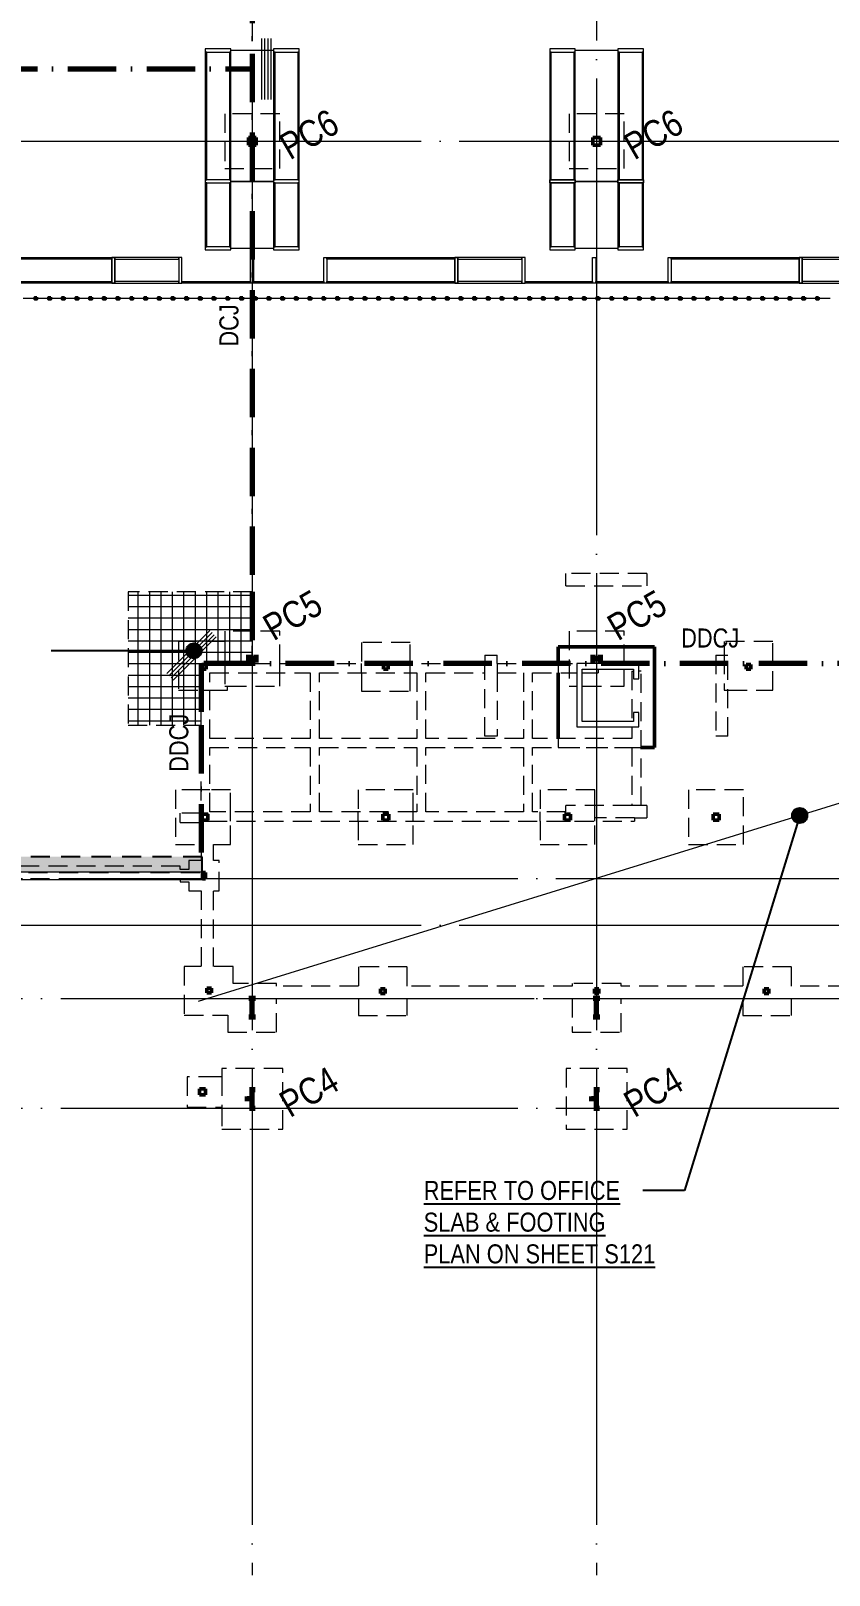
# Model space of a CAD drawing. Header units: millimetres. Extents: x 14684 to 281647, y -4596 to 240550.
# Drawn here: x 52631 to 78823, y 139401 to 190113 of the extents above; entities that cross this region are included whole.
import ezdxf

# ---------------------------------------------------------------- set-up
doc = ezdxf.new("R2010")
doc.units = ezdxf.units.MM
for name, pattern in [('_SGE_Grid Line', [16250, 15000, -625, 0, -625]), ('_SGE_Hidden', [925, 625, -300]), ('Dash Dot', [2587.5, 1587.5, -500, 0, -500]), ('Hidden', [1000, 625, -375]), ('SGE_Hidden', [925, 625, -300])]:
    doc.linetypes.add(name, pattern=pattern)
for name, color, linetype, lineweight in [('A-ANNO-NOTE', 131, 'Continuous', 18), ('A-DETL-2', 90, 'Hidden', 25), ('A-DETL-3', 90, 'Dash Dot', 70), ('A-DETL-4', 90, 'Continuous', 20), ('A-DETL-GENF', 92, 'Continuous', 18), ('A-DETL-GENF-1', 9, 'Continuous', 18), ('A-DETL-GENF-4', 92, 'SGE_Hidden', 18), ('A-FLOR', 192, 'Continuous', 50), ('A-WALL-1', 113, 'Continuous', 20), ('G-ANNO-TEXT-1', 10, 'Continuous', 25), ('G-ANNO-TEXT-2', 7, 'Continuous', 25), ('PR31272-001D-client cad _Racking__dwg-1', 133, 'Continuous', 13), ('RACK TYPE C-1', 253, 'Continuous', 18), ('RACK TYPE C-2', 53, 'Continuous', 35), ('S - ROWSPACER-1', 253, 'Continuous', 18), ('S-BEAM-1', 253, 'Continuous', 18), ('S-BEAM-2', 254, '_SGE_Hidden', 18), ('S-COLS', 52, 'Continuous', 18), ('S-COLS-1', 52, 'Continuous', 70), ('S-COLS-IDEN-1', 171, 'Continuous', 35), ('S-COLS-SYMB', 171, 'Continuous', 50), ('S-FNDN-1', 32, '_SGE_Hidden', 18), ('S-FRAME -100MM-1', 133, 'Continuous', 13), ('S-GRID-1', 1, '_SGE_Grid Line', 13)]:
    doc.layers.add(name, color=color, linetype=linetype, lineweight=lineweight)
doc.styles.add('Arial Narrow_1', font='ARIALN.TTF', dxfattribs={"height": 625})
doc.styles.add('Arial Narrow_2', font='ARIALN.TTF', dxfattribs={"height": 875})

# ---------------------------------------------------------------- blocks, each defined once
blk = doc.blocks.new('PR31272-001D-client cad _Racking__dwg-2745832-WAREHOUSE SLAB PLAN')
at = {"layer": 'RACK TYPE C-1', "flags": 128}
for points in [[(171980, 93043), (171792, 93043), (171605, 93043)], [(172430, 93043), (172242, 93043), (172055, 93043)], [(172880, 93043), (172692, 93043), (172505, 93043)], [(173330, 93043), (173142, 93043), (172955, 93043)], [(173780, 93043), (173592, 93043), (173405, 93043)], [(174230, 93043), (174042, 93043), (173855, 93043)], [(174680, 93043), (174492, 93043), (174305, 93043)], [(175130, 93043), (174942, 93043), (174755, 93043)], [(175580, 93043), (175392, 93043), (175205, 93043)], [(176030, 93043), (175842, 93043), (175655, 93043)], [(176480, 93043), (176292, 93043), (176105, 93043)], [(176930, 93043), (176742, 93043), (176555, 93043)], [(177380, 93043), (177192, 93043), (177005, 93043)], [(177830, 93043), (177642, 93043), (177455, 93043)], [(178280, 93043), (178092, 93043), (177905, 93043)], [(178730, 93043), (178542, 93043), (178355, 93043)], [(179180, 93043), (178992, 93043), (178805, 93043)], [(179630, 93043), (179442, 93043), (179255, 93043)], [(180080, 93043), (179892, 93043), (179705, 93043)], [(180530, 93043), (180342, 93043), (180155, 93043)], [(180980, 93043), (180792, 93043), (180605, 93043)], [(181430, 93043), (181242, 93043), (181055, 93043)], [(181880, 93043), (181692, 93043), (181505, 93043)], [(182330, 93043), (182142, 93043), (181955, 93043)], [(182780, 93043), (182592, 93043), (182405, 93043)], [(183230, 93043), (183042, 93043), (182855, 93043)], [(183680, 93043), (183492, 93043), (183305, 93043)], [(184130, 93043), (183942, 93043), (183755, 93043)], [(184580, 93043), (184392, 93043), (184205, 93043)], [(185030, 93043), (184842, 93043), (184655, 93043)], [(185480, 93043), (185292, 93043), (185105, 93043)], [(185930, 93043), (185742, 93043), (185555, 93043)], [(186380, 93043), (186192, 93043), (186005, 93043)], [(186830, 93043), (186642, 93043), (186455, 93043)], [(187280, 93043), (187092, 93043), (186905, 93043)], [(187730, 93043), (187542, 93043), (187355, 93043)], [(188180, 93043), (187992, 93043), (187805, 93043)], [(188630, 93043), (188442, 93043), (188255, 93043)], [(189080, 93043), (188892, 93043), (188705, 93043)], [(189530, 93043), (189342, 93043), (189155, 93043)], [(189980, 93043), (189792, 93043), (189605, 93043)], [(190430, 93043), (190242, 93043), (190055, 93043)], [(190880, 93043), (190692, 93043), (190505, 93043)], [(191330, 93043), (191142, 93043), (190955, 93043)], [(191780, 93043), (191592, 93043), (191405, 93043)], [(192230, 93043), (192042, 93043), (191855, 93043)], [(192680, 93043), (192492, 93043), (192305, 93043)], [(193130, 93043), (192942, 93043), (192755, 93043)], [(193580, 93043), (193392, 93043), (193205, 93043)], [(194030, 93043), (193842, 93043), (193655, 93043)], [(194480, 93043), (194292, 93043), (194105, 93043)], [(194930, 93043), (194742, 93043), (194555, 93043)], [(195380, 93043), (195192, 93043), (195005, 93043)], [(195830, 93043), (195642, 93043), (195455, 93043)], [(196280, 93043), (196092, 93043), (195905, 93043)], [(196730, 93043), (196542, 93043), (196355, 93043)], [(197180, 93043), (196992, 93043), (196805, 93043)], [(197630, 93043), (197442, 93043), (197255, 93043)], [(198080, 93043), (197892, 93043), (197705, 93043)]]:
    blk.add_lwpolyline(points, dxfattribs=at)
at = {"layer": 'RACK TYPE C-2', "flags": 128}
for points in [[(172055, 93080), (172055, 93005), (171980, 93005), (171980, 93080)], [(172505, 93080), (172505, 93005), (172430, 93005), (172430, 93080)], [(172955, 93080), (172955, 93005), (172880, 93005), (172880, 93080)], [(173405, 93080), (173405, 93005), (173330, 93005), (173330, 93080)], [(173855, 93080), (173855, 93005), (173780, 93005), (173780, 93080)], [(174305, 93080), (174305, 93005), (174230, 93005), (174230, 93080)], [(174755, 93080), (174755, 93005), (174680, 93005), (174680, 93080)], [(175205, 93080), (175205, 93005), (175130, 93005), (175130, 93080)], [(175655, 93080), (175655, 93005), (175580, 93005), (175580, 93080)], [(176105, 93080), (176105, 93005), (176030, 93005), (176030, 93080)], [(176555, 93080), (176555, 93005), (176480, 93005), (176480, 93080)], [(177005, 93080), (177005, 93005), (176930, 93005), (176930, 93080)], [(177455, 93080), (177455, 93005), (177380, 93005), (177380, 93080)], [(177905, 93080), (177905, 93005), (177830, 93005), (177830, 93080)], [(178355, 93080), (178355, 93005), (178280, 93005), (178280, 93080)], [(178805, 93080), (178805, 93005), (178730, 93005), (178730, 93080)], [(179255, 93080), (179255, 93005), (179180, 93005), (179180, 93080)], [(179705, 93080), (179705, 93005), (179630, 93005), (179630, 93080)], [(180155, 93080), (180155, 93005), (180080, 93005), (180080, 93080)], [(180605, 93080), (180605, 93005), (180530, 93005), (180530, 93080)], [(181055, 93080), (181055, 93005), (180980, 93005), (180980, 93080)], [(181505, 93080), (181505, 93005), (181430, 93005), (181430, 93080)], [(181955, 93080), (181955, 93005), (181880, 93005), (181880, 93080)], [(182405, 93080), (182405, 93005), (182330, 93005), (182330, 93080)], [(182855, 93080), (182855, 93005), (182780, 93005), (182780, 93080)], [(183305, 93080), (183305, 93005), (183230, 93005), (183230, 93080)], [(183755, 93080), (183755, 93005), (183680, 93005), (183680, 93080)], [(184205, 93080), (184205, 93005), (184130, 93005), (184130, 93080)], [(184655, 93080), (184655, 93005), (184580, 93005), (184580, 93080)], [(185105, 93080), (185105, 93005), (185030, 93005), (185030, 93080)], [(185555, 93080), (185555, 93005), (185480, 93005), (185480, 93080)], [(186005, 93080), (186005, 93005), (185930, 93005), (185930, 93080)], [(186455, 93080), (186455, 93005), (186380, 93005), (186380, 93080)], [(186905, 93080), (186905, 93005), (186830, 93005), (186830, 93080)], [(187355, 93080), (187355, 93005), (187280, 93005), (187280, 93080)], [(187805, 93080), (187805, 93005), (187730, 93005), (187730, 93080)], [(188255, 93080), (188255, 93005), (188180, 93005), (188180, 93080)], [(188705, 93080), (188705, 93005), (188630, 93005), (188630, 93080)], [(189155, 93080), (189155, 93005), (189080, 93005), (189080, 93080)], [(189605, 93080), (189605, 93005), (189530, 93005), (189530, 93080)], [(190055, 93080), (190055, 93005), (189980, 93005), (189980, 93080)], [(190505, 93080), (190505, 93005), (190430, 93005), (190430, 93080)], [(190955, 93080), (190955, 93005), (190880, 93005), (190880, 93080)], [(191405, 93080), (191405, 93005), (191330, 93005), (191330, 93080)], [(191855, 93080), (191855, 93005), (191780, 93005), (191780, 93080)], [(192305, 93080), (192305, 93005), (192230, 93005), (192230, 93080)], [(192755, 93080), (192755, 93005), (192680, 93005), (192680, 93080)], [(193205, 93080), (193205, 93005), (193130, 93005), (193130, 93080)], [(193655, 93080), (193655, 93005), (193580, 93005), (193580, 93080)], [(194105, 93080), (194105, 93005), (194030, 93005), (194030, 93080)], [(194555, 93080), (194555, 93005), (194480, 93005), (194480, 93080)], [(195005, 93080), (195005, 93005), (194930, 93005), (194930, 93080)], [(195455, 93080), (195455, 93005), (195380, 93005), (195380, 93080)], [(195905, 93080), (195905, 93005), (195830, 93005), (195830, 93080)], [(196355, 93080), (196355, 93005), (196280, 93005), (196280, 93080)], [(196805, 93080), (196805, 93005), (196730, 93005), (196730, 93080)], [(197255, 93080), (197255, 93005), (197180, 93005), (197180, 93080)], [(197705, 93080), (197705, 93005), (197630, 93005), (197630, 93080)]]:
    blk.add_lwpolyline(points, close=True, dxfattribs=at)
at = {"layer": 'S - ROWSPACER-1'}
for p, q in [((179819, 101183), (178419, 101183)), ((191119, 101183), (189719, 101183)), ((179819, 94683), (178419, 94683)), ((191119, 94683), (189719, 94683))]:
    blk.add_line(p, q, dxfattribs=at)
at = {"layer": 'S - ROWSPACER-1', "flags": 128}
for points in [[(178419, 96883), (179819, 96883)], [(189719, 96883), (191119, 96883)]]:
    blk.add_lwpolyline(points, close=True, dxfattribs=at)
at = {"layer": 'S-BEAM-1', "flags": 128}
for points in [[(177629, 96933), (177629, 101133), (177579, 101133), (177579, 96933)], [(178419, 96933), (178419, 101133), (178369, 101133), (178369, 96933)], [(179869, 96933), (179869, 101133), (179819, 101133), (179819, 96933)], [(180659, 96933), (180659, 101133), (180609, 101133), (180609, 96933)], [(188929, 96933), (188929, 101133), (188879, 101133), (188879, 96933)], [(189719, 96933), (189719, 101133), (189669, 101133), (189669, 96933)], [(191169, 96933), (191169, 101133), (191119, 101133), (191119, 96933)], [(191959, 96933), (191959, 101133), (191909, 101133), (191909, 96933)], [(177629, 94733), (177629, 96833), (177579, 96833), (177579, 94733)], [(178419, 94733), (178419, 96833), (178369, 96833), (178369, 94733)], [(179869, 94733), (179869, 96833), (179819, 96833), (179819, 94733)], [(180659, 94733), (180659, 96833), (180609, 96833), (180609, 94733)], [(188929, 94733), (188929, 96833), (188879, 96833), (188879, 94733)], [(189719, 94733), (189719, 96833), (189669, 96833), (189669, 94733)], [(191169, 94733), (191169, 96833), (191119, 96833), (191119, 94733)], [(191959, 94733), (191959, 96833), (191909, 96833), (191909, 94733)], [(170306, 94383), (174506, 94383), (174506, 94333), (170306, 94333)], [(174606, 94333), (176706, 94333), (176706, 94383), (174606, 94383)], [(181569, 94383), (185769, 94383), (185769, 94333), (181569, 94333)], [(185869, 94333), (187969, 94333), (187969, 94383), (185869, 94383)], [(192869, 94383), (197069, 94383), (197069, 94333), (192869, 94333)], [(197169, 94333), (199269, 94333), (199269, 94383), (197169, 94383)], [(170306, 93593), (174506, 93593), (174506, 93543), (170306, 93543)], [(174606, 93543), (176706, 93543), (176706, 93593), (174606, 93593)], [(176806, 93593), (179057, 93593), (179057, 93543), (176806, 93543)], [(179157, 93593), (181469, 93593), (181469, 93543), (179157, 93543)], [(181569, 93593), (185769, 93593), (185769, 93543), (181569, 93543)], [(185869, 93543), (187969, 93543), (187969, 93593), (185869, 93593)], [(188069, 93593), (190289, 93593), (190289, 93543), (188069, 93543)], [(190389, 93593), (192769, 93593), (192769, 93543), (190389, 93543)], [(192869, 93593), (197069, 93593), (197069, 93543), (192869, 93543)], [(197169, 93543), (199269, 93543), (199269, 93593), (197169, 93593)]]:
    blk.add_lwpolyline(points, close=True, dxfattribs=at)
at = {"layer": 'S-FRAME -100MM-1', "flags": 128}
for points in [[(177579, 101233), (177579, 101133), (178419, 101133), (178419, 101233)], [(179819, 101233), (179819, 101133), (180659, 101133), (180659, 101233)], [(188879, 101233), (188879, 101133), (189719, 101133), (189719, 101233)], [(191119, 101233), (191119, 101133), (191959, 101133), (191959, 101233)], [(177579, 96933), (177579, 96833), (178419, 96833), (178419, 96933), (177579, 96933), (177579, 96833), (178419, 96833), (178419, 96933)], [(179819, 96933), (179819, 96833), (180659, 96833), (180659, 96933), (179819, 96933), (179819, 96833), (180659, 96833), (180659, 96933)], [(188879, 96933), (189719, 96933), (189719, 96833), (188879, 96833), (188879, 96933), (188879, 96833), (189719, 96833), (189719, 96933)], [(191119, 96933), (191959, 96933), (191959, 96833), (191119, 96833), (191119, 96933), (191119, 96833), (191959, 96833), (191959, 96933)], [(174606, 94383), (174506, 94383), (174506, 93543), (174606, 93543)], [(174606, 93543), (174506, 93543), (174506, 94383), (174606, 94383)], [(176806, 94383), (176706, 94383), (176706, 93543), (176806, 93543)], [(177579, 94733), (177579, 94633), (178419, 94633), (178419, 94733)], [(179157, 93543), (179057, 93543), (179057, 94383), (179157, 94383)], [(179819, 94733), (179819, 94633), (180659, 94633), (180659, 94733)], [(181569, 93543), (181469, 93543), (181469, 94383), (181569, 94383)], [(185869, 94383), (185769, 94383), (185769, 93543), (185869, 93543)], [(185869, 93543), (185769, 93543), (185769, 94383), (185869, 94383)], [(188069, 94383), (187969, 94383), (187969, 93543), (188069, 93543)], [(188879, 94733), (188879, 94633), (189719, 94633), (189719, 94733)], [(190389, 93543), (190289, 93543), (190289, 94383), (190389, 94383)], [(191119, 94733), (191119, 94633), (191959, 94633), (191959, 94733)], [(192869, 93543), (192769, 93543), (192769, 94383), (192869, 94383)], [(197169, 94383), (197069, 94383), (197069, 93543), (197169, 93543)], [(197169, 93543), (197069, 93543), (197069, 94383), (197169, 94383)]]:
    blk.add_lwpolyline(points, close=True, dxfattribs=at)
blk = doc.blocks.new('SGE_SFR-Column-Steel-G350 - PC4 - 610 180 12 10-2770360-WAREHOUSE SLAB PLAN')
at = {"layer": 'S-COLS-1'}
for p, q in [((90, 300), (-90, 300)), ((0, -300), (0, 300)), ((-90, -300), (90, -300))]:
    blk.add_line(p, q, dxfattribs=at)
blk = doc.blocks.new('SGE_SFR-Column-Steel-G350 - 158 153 8 6-2770049-WAREHOUSE SLAB PLAN')
at = {"layer": 'S-COLS-1'}
for p, q in [((79, 79), (-79, 79)), ((0, -79), (0, 79)), ((-79, -79), (79, -79))]:
    blk.add_line(p, q, dxfattribs=at)
blk = doc.blocks.new('SGE_SFR-Column-Steel-G350 - FC1 - 610 220 16 10-2770739-WAREHOUSE SLAB PLAN')
at = {"layer": 'S-COLS-1'}
for p, q in [((110, 305), (-110, 305)), ((0, -305), (0, 305)), ((-110, -305), (110, -305))]:
    blk.add_line(p, q, dxfattribs=at)
blk = doc.blocks.new('SGE_SFR-Column-Steel-G350 - PC5 - 250 250 14 10-2787079-WAREHOUSE SLAB PLAN')
at = {"layer": 'S-COLS-1'}
for p, q in [((125, 125), (-125, 125)), ((0, -125), (0, 125)), ((-125, -125), (125, -125))]:
    blk.add_line(p, q, dxfattribs=at)
blk = doc.blocks.new('SGE_SFR-Column-Steel-G350 - PC5 - 250 250 14 10-V1-WAREHOUSE SLAB PLAN')
at = {"layer": 'S-COLS-1'}
for p, q in [((125, 125), (-125, 125)), ((0, 0), (0, 125)), ((-125, -125), (125, -125)), ((0, -125), (0, 0))]:
    blk.add_line(p, q, dxfattribs=at)
blk = doc.blocks.new('SGE_SCL-Column-Steel-SHS - PC6 - 250x6_0 SHS-2318294-WAREHOUSE SLAB PLAN')
at = {"layer": 'S-COLS-SYMB'}
for p, q in [((-125, -125), (-125, 125)), ((-125, 125), (125, 125)), ((125, 125), (125, -125)), ((125, -125), (-125, -125))]:
    blk.add_line(p, q, dxfattribs=at)
blk = doc.blocks.new('SGE Footing-Rectangular - F4-1759323-WAREHOUSE SLAB PLAN')
at = {"layer": 'S-FNDN-1'}
for p, q in [((900, 900), (-900, 900)), ((-900, 900), (-900, -900)), ((900, -900), (900, 900)), ((-900, -900), (900, -900))]:
    blk.add_line(p, q, dxfattribs=at)
blk = doc.blocks.new('SGE_SCL-Column-Steel-SHS - OC2 - 150x6_0 SHS-2388525-WAREHOUSE SLAB PLAN')
at = {"layer": 'S-COLS-SYMB'}
for p, q in [((-75, -75), (-75, 75)), ((-75, 75), (75, 75)), ((75, 75), (75, -75)), ((75, -75), (-75, -75))]:
    blk.add_line(p, q, dxfattribs=at)
blk = doc.blocks.new('SGE_SCL-Column-Steel-SHS - OC1 - 200x6_0 SHS-2388522-WAREHOUSE SLAB PLAN')
at = {"layer": 'S-COLS-SYMB'}
for p, q in [((-100, -100), (-100, 100)), ((-100, 100), (100, 100)), ((100, 100), (100, -100)), ((100, -100), (-100, -100))]:
    blk.add_line(p, q, dxfattribs=at)
blk = doc.blocks.new('SGE_SCL-Column-Steel-SHS - OC1 - 200x6_0 SHS-2817254-WAREHOUSE SLAB PLAN')
at = {"layer": 'S-COLS-SYMB'}
for p, q in [((-100, -100), (-100, 100)), ((-100, 100), (100, 100)), ((100, 100), (100, -100)), ((100, -100), (-100, -100))]:
    blk.add_line(p, q, dxfattribs=at)
blk = doc.blocks.new('SGE_SCL-Column-Steel-SHS - OC2 - 150x6_0 SHS-V4-WAREHOUSE SLAB PLAN')
at = {"layer": 'S-COLS-SYMB'}
for p, q in [((-75, 60), (-75, 75)), ((-75, 75), (75, 75)), ((-75, -75), (-75, 60)), ((75, 75), (75, 60)), ((75, 60), (75, -75)), ((75, -75), (-75, -75))]:
    blk.add_line(p, q, dxfattribs=at)
blk = doc.blocks.new('SGE_SCL-Column-Steel-SHS - OC2 - 150x6_0 SHS-2709740-WAREHOUSE SLAB PLAN')
at = {"layer": 'S-COLS-SYMB'}
for p, q in [((-75, -75), (-75, 75)), ((-75, 75), (75, 75)), ((75, 75), (75, -75)), ((75, -75), (-75, -75))]:
    blk.add_line(p, q, dxfattribs=at)
blk = doc.blocks.new('SGE_SCL-Column-Steel-SHS - OC2 - 150x6_0 SHS-2818841-WAREHOUSE SLAB PLAN')
at = {"layer": 'S-COLS-SYMB'}
for p, q in [((-75, -75), (-75, 75)), ((-75, 75), (75, 75)), ((75, 75), (75, -75)), ((75, -75), (-75, -75))]:
    blk.add_line(p, q, dxfattribs=at)
blk = doc.blocks.new('SGE_SCL-Column-Steel-RHS - M2 - 200x100x6_0 RHS-2719722-WAREHOUSE SLAB PLAN')
at = {"layer": 'S-COLS-SYMB'}
for p, q in [((-50, -100), (-50, 100)), ((-50, 100), (50, 100)), ((50, 100), (50, -100)), ((50, -100), (-50, -100))]:
    blk.add_line(p, q, dxfattribs=at)
blk = doc.blocks.new('SGE_SCL-Column-Steel-SHS - OC7 - 200x10_0 SHS-2818348-WAREHOUSE SLAB PLAN')
at = {"layer": 'S-COLS-SYMB'}
for p, q in [((-100, -100), (-100, 100)), ((-100, 100), (100, 100)), ((100, 100), (100, -100)), ((100, -100), (-100, -100))]:
    blk.add_line(p, q, dxfattribs=at)
blk = doc.blocks.new('SGE Reo Elevation - SGE Reo Elevation-2698176-WAREHOUSE SLAB PLAN')
at = {"layer": 'A-DETL-GENF'}
for p, q in [((560, 200), (2560, 200)), ((560, 100), (2560, 100)), ((560, 0), (2560, 0)), ((560, -100), (2560, -100))]:
    blk.add_line(p, q, dxfattribs=at)
blk = doc.blocks.new('Corner Mesh - Corner Mesh-2852096-WAREHOUSE SLAB PLAN')
at = {"layer": 'A-DETL-GENF'}
h = blk.add_hatch(dxfattribs=at)
h.set_pattern_fill('FP_4', color=256, style=0, pattern_type=2)
h.set_pattern_definition([(270, (-169290.1, 58220.28), (375, 2e-14), []), (0, (-169290.1, 58220.28), (0, 375), [])])
h.paths.add_polyline_path([(-1980, 0), (0, 0), (0, -1675), (2400, -1675), (2400, 2400), (-1980, 2400)])
for p, q in [((-354, 1061), (1061, -354)), ((-283, 1131), (1131, -283)), ((-495, 919), (919, -495)), ((-424, 990), (990, -424))]:
    blk.add_line(p, q, dxfattribs=at)
at = {"layer": 'A-DETL-GENF-4'}
for p, q in [((2400, 2400), (-1980, 2400)), ((-1980, 2400), (-1980, 0)), ((2400, -1675), (2400, 2400)), ((-1980, 0), (0, 0)), ((0, 0), (0, -1675)), ((0, -1675), (2400, -1675))]:
    blk.add_line(p, q, dxfattribs=at)

msp = doc.modelspace()

# ---------------------------------------------------------------- hatches: boundary and pattern name
at = {"layer": 'A-DETL-GENF-1'}
h = msp.add_hatch(color=256, dxfattribs=at)
h.paths.add_polyline_path([(161945, 158490), (162445, 158490), (162445, 161390), (149400, 161390), (149400, 158990), (127895, 158990), (127895, 158490), (149900, 158490), (149900, 160890), (161945, 160890), (161945, 158990)])
h.paths.add_polyline_path([(105445, 158490), (105945, 158490), (105945, 161390), (81645, 161390), (81645, 158490), (82145, 158490), (82145, 160890), (105445, 160890), (105445, 159135)])
h.paths.add_polyline_path([(186163, 162490), (210730, 162490), (210730, 201630), (210230, 201630), (210230, 162990), (185840, 162990), (185840, 162490)])
h.paths.add_polyline_path([(31055, 162490), (58250, 162490), (58250, 162990), (31055, 162990), (31055, 169230), (30555, 169230), (30555, 162490)])
h.paths.add_polyline_path([(30555, 207901), (31055, 207901), (31055, 214740), (48595, 214740), (48595, 215240), (30555, 215240), (30555, 214726)])
at = {"layer": 'G-ANNO-TEXT-2'}
h = msp.add_hatch(color=256, dxfattribs=at)
edge = h.paths.add_edge_path()
edge.add_arc((57980, 169755), 250, 0, 360)
h = msp.add_hatch(color=256, dxfattribs=at)
edge = h.paths.add_edge_path()
edge.add_arc((77859, 164347), 250, 0, 360)

# ---------------------------------------------------------------- linework, layer by layer
at = {"layer": 'A-DETL-2'}
for p, q in [((58250, 162990), (31055, 162990)), ((58250, 162490), (58250, 162990)), ((30555, 162490), (58250, 162490))]:
    msp.add_line(p, q, dxfattribs=at)
at = {"layer": 'A-DETL-3'}
for p, q in [((59895, 215240), (59895, 171690)), ((30555, 188865), (59895, 188865)), ((59895, 171690), (59895, 169335)), ((59895, 169335), (58220, 169335)), ((58220, 169335), (58220, 167310)), ((184195, 169335), (59895, 169335)), ((58220, 167310), (58220, 162382))]:
    msp.add_line(p, q, dxfattribs=at)
at = {"layer": 'A-DETL-4'}
msp.add_line((58130, 158250), (93795, 169290), dxfattribs=at)
at = {"layer": 'A-FLOR'}
for p, q in [((73090, 169890), (69930, 169890)), ((69930, 169890), (69930, 169335)), ((73090, 166580), (73090, 169890)), ((69930, 169035), (69930, 166878)), ((72655, 166580), (73090, 166580))]:
    msp.add_line(p, q, dxfattribs=at)
at = {"layer": 'A-WALL-1'}
for p, q in [((72580, 169335), (70545, 169335)), ((70545, 169335), (70545, 167255)), ((70725, 169155), (72400, 169155)), ((70725, 167435), (70725, 169155)), ((72400, 169155), (72400, 168830)), ((72580, 168830), (72580, 169335)), ((72400, 168830), (72580, 168830)), ((72400, 167435), (70725, 167435)), ((72400, 167730), (72400, 167435)), ((72580, 167730), (72400, 167730)), ((72580, 167255), (72580, 167730)), ((70545, 167255), (72580, 167255)), ((58250, 162490), (43640, 162490)), ((58250, 162250), (58250, 162490)), ((43640, 162250), (58250, 162250))]:
    msp.add_line(p, q, dxfattribs=at)
at = {"layer": 'G-ANNO-TEXT-1'}
for p, q in [((53653, 169755), (53297, 169755)), ((57980, 169755), (53653, 169755)), ((77859, 164347), (74082, 152034)), ((74082, 152034), (72710, 152034))]:
    msp.add_line(p, q, dxfattribs=at)
for centre in [(57980, 169755), (77859, 164347)]:
    msp.add_circle(centre, 250, dxfattribs=at)
at = {"layer": 'S-BEAM-2'}
for p, q in [((70188, 171890), (70188, 172290)), ((72848, 172290), (70188, 172290)), ((72848, 172290), (72848, 171890)), ((70188, 171890), (72848, 171890)), ((67530, 169610), (67930, 169610)), ((67530, 169610), (67530, 169335)), ((67930, 169335), (67930, 169610)), ((75105, 169610), (75505, 169610)), ((75105, 169610), (75105, 166950)), ((75375, 169610), (75375, 168460)), ((75505, 166950), (75505, 169610)), ((58205, 169155), (58220, 169155)), ((58205, 169155), (58205, 167310)), ((58220, 169155), (58385, 169155)), ((58385, 169290), (58385, 169335)), ((58385, 169335), (59895, 169335)), ((58385, 169155), (58385, 169290)), ((58505, 166878), (58505, 169035)), ((58505, 169035), (61798, 169035)), ((59895, 169335), (67530, 169335)), ((60795, 169035), (60795, 169335)), ((61798, 169035), (61798, 166878)), ((62098, 169035), (65295, 169035)), ((62098, 166878), (62098, 169035)), ((63475, 169035), (63475, 169335)), ((65075, 169035), (65075, 169335)), ((65295, 169035), (65295, 166878)), ((65595, 169035), (67530, 169035)), ((65595, 166878), (65595, 169035)), ((67530, 169035), (67530, 169335)), ((67530, 166950), (67530, 169035)), ((67930, 169335), (70545, 169335)), ((67930, 169335), (67930, 169035)), ((67930, 169035), (68793, 169035)), ((67930, 169035), (67930, 166950)), ((68793, 169035), (68793, 166878)), ((69093, 169035), (70545, 169035)), ((69093, 166878), (69093, 169035)), ((69930, 169335), (69930, 169035)), ((70725, 169035), (71250, 169035)), ((71250, 169155), (71250, 169035)), ((72355, 169090), (72400, 169090)), ((72355, 169090), (72355, 167435)), ((72655, 169090), (72580, 169090)), ((72655, 164670), (72655, 169090)), ((58205, 168460), (58220, 168460)), ((58220, 168460), (58505, 168460)), ((75375, 168460), (75505, 168460)), ((58205, 167310), (58205, 164420)), ((61798, 166878), (58505, 166878)), ((65295, 166878), (62098, 166878)), ((68793, 166878), (65595, 166878)), ((67930, 166950), (67530, 166950)), ((72355, 166878), (69093, 166878)), ((69930, 166878), (69930, 166580)), ((72355, 167255), (72355, 166878)), ((75505, 166950), (75105, 166950)), ((58505, 164465), (58505, 166578)), ((58505, 166578), (61798, 166578)), ((61798, 166578), (61798, 164465)), ((62098, 166578), (65295, 166578)), ((62098, 164465), (62098, 166578)), ((65295, 166578), (65295, 164465)), ((65595, 166578), (68793, 166578)), ((65595, 164465), (65595, 166578)), ((68793, 166578), (68793, 164465)), ((69093, 166578), (72355, 166578)), ((69093, 164465), (69093, 166578)), ((69930, 166580), (72355, 166580)), ((72355, 166580), (72655, 166580)), ((72355, 166578), (72355, 164670)), ((58505, 165195), (58205, 165195)), ((57530, 164120), (57530, 164420)), ((58205, 164420), (57530, 164420)), ((58223, 164408), (58223, 164120)), ((58448, 164408), (58223, 164408)), ((58448, 164165), (58448, 164408)), ((61798, 164465), (58505, 164465)), ((59180, 164165), (59180, 164465)), ((65295, 164465), (62098, 164465)), ((63375, 164165), (63375, 164465)), ((65175, 164165), (65175, 164465)), ((68793, 164465), (65595, 164465)), ((70188, 164465), (69093, 164465)), ((69339, 164165), (69339, 164465)), ((70188, 164465), (70188, 164670)), ((72355, 164670), (70188, 164670)), ((71139, 164270), (71139, 164670)), ((72655, 164670), (72355, 164670)), ((72848, 164670), (72655, 164670)), ((72848, 164670), (72848, 164270)), ((57530, 164120), (58223, 164120)), ((58448, 164165), (72440, 164165)), ((71139, 164165), (71139, 164270)), ((72440, 164270), (71139, 164270)), ((72440, 164270), (72440, 164165)), ((72440, 164270), (72848, 164270)), ((58220, 163395), (58220, 162870)), ((58620, 162870), (58620, 163395)), ((57530, 162680), (49845, 162680)), ((49845, 162280), (57530, 162280)), ((57530, 162570), (57530, 162680)), ((57810, 162570), (57530, 162570)), ((57530, 162280), (57530, 162170)), ((57530, 162170), (57810, 162170)), ((58220, 161870), (58220, 159385)), ((58620, 159385), (58620, 161870)), ((63380, 158740), (60695, 158740)), ((66669, 158740), (64980, 158740)), ((70395, 158740), (66669, 158740)), ((75989, 158740), (71995, 158740)), ((81270, 158740), (77589, 158740)), ((60695, 158340), (63380, 158340)), ((64980, 158340), (66669, 158340)), ((66669, 158340), (70395, 158340)), ((71995, 158340), (75989, 158340)), ((77589, 158340), (81270, 158340))]:
    msp.add_line(p, q, dxfattribs=at)
at = {"layer": 'S-FNDN-1'}
for p, q in [((59895, 170397), (58995, 170397)), ((58995, 170397), (58995, 170060)), ((60795, 170397), (59895, 170397)), ((60795, 169335), (60795, 170397)), ((72095, 170397), (70295, 170397)), ((70295, 170397), (70295, 168597)), ((72095, 169335), (72095, 170397)), ((57480, 170060), (57480, 168460)), ((58995, 170060), (57480, 170060)), ((58995, 170060), (58995, 169290)), ((65075, 170030), (63475, 170030)), ((63475, 170030), (63475, 169335)), ((65075, 169335), (65075, 170030)), ((76975, 170060), (75375, 170060)), ((75375, 170060), (75375, 169610)), ((76975, 168460), (76975, 170060)), ((58995, 169290), (58995, 168597)), ((60795, 168597), (60795, 169035)), ((63475, 169035), (63475, 168430)), ((65075, 168430), (65075, 169035)), ((72095, 168597), (72095, 169155)), ((57480, 168460), (58205, 168460)), ((58505, 168460), (59080, 168460)), ((58995, 168597), (59080, 168597)), ((59080, 168597), (60795, 168597)), ((59080, 168460), (59080, 168597)), ((63475, 168430), (65075, 168430)), ((70295, 168597), (70545, 168597)), ((70725, 168597), (72095, 168597)), ((75505, 168460), (76975, 168460)), ((58205, 165195), (57380, 165195)), ((57380, 165195), (57380, 163395)), ((59180, 165195), (58505, 165195)), ((59180, 164465), (59180, 165195)), ((65175, 165195), (63375, 165195)), ((63375, 165195), (63375, 164465)), ((65175, 164465), (65175, 165195)), ((71139, 165195), (69339, 165195)), ((69339, 165195), (69339, 164465)), ((71139, 164670), (71139, 165195)), ((76015, 165195), (74215, 165195)), ((74215, 165195), (74215, 163395)), ((76015, 163395), (76015, 165195)), ((59180, 163395), (59180, 164165)), ((63375, 164165), (63375, 163395)), ((65175, 163395), (65175, 164165)), ((69339, 164165), (69339, 163395)), ((71139, 163395), (71139, 164165)), ((57380, 163395), (58220, 163395)), ((58620, 163395), (59180, 163395)), ((63375, 163395), (65175, 163395)), ((69339, 163395), (71139, 163395)), ((74215, 163395), (76015, 163395)), ((58220, 162870), (57810, 162870)), ((57810, 162870), (57810, 162570)), ((58810, 162870), (58620, 162870)), ((58810, 161870), (58810, 162870)), ((57810, 162170), (57810, 161870)), ((57810, 161870), (58220, 161870)), ((58620, 161870), (58810, 161870)), ((58220, 159385), (57665, 159385)), ((57665, 159385), (57665, 157785)), ((59265, 159385), (58620, 159385)), ((59265, 158835), (59265, 159385)), ((64980, 159376), (63380, 159376)), ((63380, 159376), (63380, 158740)), ((64980, 158740), (64980, 159376)), ((77589, 159376), (75989, 159376)), ((75989, 159376), (75989, 158740)), ((77589, 158740), (77589, 159376)), ((60695, 158835), (59265, 158835)), ((60695, 158740), (60695, 158835)), ((71995, 158835), (70395, 158835)), ((70395, 158835), (70395, 158740)), ((71995, 158740), (71995, 158835)), ((60695, 157235), (60695, 158340)), ((63380, 158340), (63380, 157776)), ((64980, 157776), (64980, 158340)), ((70395, 158340), (70395, 157235)), ((71995, 157235), (71995, 158340)), ((75989, 158340), (75989, 157776)), ((77589, 157776), (77589, 158340)), ((57665, 157785), (59095, 157785)), ((59095, 157785), (59095, 157235)), ((63380, 157776), (64980, 157776)), ((75989, 157776), (77589, 157776)), ((59095, 157235), (60695, 157235)), ((70395, 157235), (71995, 157235)), ((58760, 155768), (57760, 155768)), ((57760, 155768), (57760, 154768)), ((58895, 155768), (58760, 155768)), ((60895, 156041), (58895, 156041)), ((58895, 156041), (58895, 155768)), ((58895, 155768), (58895, 154768)), ((60895, 154041), (60895, 156041)), ((72195, 156041), (70195, 156041)), ((70195, 156041), (70195, 154041)), ((72195, 154041), (72195, 156041)), ((57760, 154768), (58760, 154768)), ((58760, 154768), (58895, 154768)), ((58895, 154768), (58895, 154041)), ((58895, 154041), (60895, 154041)), ((70195, 154041), (72195, 154041))]:
    msp.add_line(p, q, dxfattribs=at)
at = {"layer": 'S-GRID-1'}
for p, q in [((59895, 237300), (59895, 139401)), ((71195, 237300), (71195, 139401)), ((17934, 186490), (223625, 186490)), ((21109, 162280), (223625, 162280)), ((17934, 160740), (223625, 160740)), ((21109, 158340), (223625, 158340)), ((21109, 154740), (223625, 154740))]:
    msp.add_line(p, q, dxfattribs=at)

# ---------------------------------------------------------------- block references
at = {"layer": 'A-DETL-GENF'}
for name, p, rotation in [('SGE Reo Elevation - SGE Reo Elevation-2698176-WAREHOUSE SLAB PLAN', (60413, 187305), 90.0000000000002), ('Corner Mesh - Corner Mesh-2852096-WAREHOUSE SLAB PLAN', (58220, 169290), 89.99999999999922)]:
    msp.add_blockref(name, p, dxfattribs=dict(at, rotation=rotation))
at = {"layer": 'PR31272-001D-client cad _Racking__dwg-1'}
msp.add_blockref('PR31272-001D-client cad _Racking__dwg-2745832-WAREHOUSE SLAB PLAN', (-119224, 88286), dxfattribs=at)
at = {"layer": 'S-COLS'}
for name, p in [('SGE_SCL-Column-Steel-SHS - PC6 - 250x6_0 SHS-2318294-WAREHOUSE SLAB PLAN', (59895, 186490)), ('SGE_SCL-Column-Steel-SHS - PC6 - 250x6_0 SHS-2318294-WAREHOUSE SLAB PLAN', (71195, 186490)), ('SGE_SCL-Column-Steel-SHS - OC2 - 150x6_0 SHS-V4-WAREHOUSE SLAB PLAN', (58310, 169230)), ('SGE_SCL-Column-Steel-SHS - OC2 - 150x6_0 SHS-2709740-WAREHOUSE SLAB PLAN', (64275, 169230)), ('SGE_SCL-Column-Steel-SHS - OC2 - 150x6_0 SHS-2709740-WAREHOUSE SLAB PLAN', (76175, 169230)), ('SGE_SCL-Column-Steel-SHS - OC1 - 200x6_0 SHS-2388522-WAREHOUSE SLAB PLAN', (58335, 164295)), ('SGE_SCL-Column-Steel-SHS - OC1 - 200x6_0 SHS-2388522-WAREHOUSE SLAB PLAN', (64275, 164295)), ('SGE_SCL-Column-Steel-SHS - OC1 - 200x6_0 SHS-2388522-WAREHOUSE SLAB PLAN', (70239, 164295)), ('SGE_SCL-Column-Steel-SHS - OC1 - 200x6_0 SHS-2817254-WAREHOUSE SLAB PLAN', (75115, 164295)), ('SGE_SCL-Column-Steel-RHS - M2 - 200x100x6_0 RHS-2719722-WAREHOUSE SLAB PLAN', (58310, 162370)), ('SGE_SCL-Column-Steel-SHS - OC2 - 150x6_0 SHS-2818841-WAREHOUSE SLAB PLAN', (58480, 158600)), ('SGE_SCL-Column-Steel-SHS - OC2 - 150x6_0 SHS-2388525-WAREHOUSE SLAB PLAN', (64180, 158576)), ('SGE_SCL-Column-Steel-SHS - OC2 - 150x6_0 SHS-2388525-WAREHOUSE SLAB PLAN', (71195, 158576)), ('SGE_SCL-Column-Steel-SHS - OC2 - 150x6_0 SHS-2388525-WAREHOUSE SLAB PLAN', (76770, 158576))]:
    msp.add_blockref(name, p, dxfattribs=at)
at = {"layer": 'S-COLS', "rotation": 89.9999999999999}
msp.add_blockref('SGE_SCL-Column-Steel-SHS - OC7 - 200x10_0 SHS-2818348-WAREHOUSE SLAB PLAN', (58260, 155268), dxfattribs=at)
at = {"layer": 'S-COLS-1', "rotation": 89.9999999999999}
for name, p in [('SGE_SFR-Column-Steel-G350 - PC5 - 250 250 14 10-V1-WAREHOUSE SLAB PLAN', (59895, 169497)), ('SGE_SFR-Column-Steel-G350 - PC5 - 250 250 14 10-2787079-WAREHOUSE SLAB PLAN', (71195, 169497)), ('SGE_SFR-Column-Steel-G350 - 158 153 8 6-2770049-WAREHOUSE SLAB PLAN', (59809, 155041)), ('SGE_SFR-Column-Steel-G350 - 158 153 8 6-2770049-WAREHOUSE SLAB PLAN', (71109, 155041))]:
    msp.add_blockref(name, p, dxfattribs=at)
at = {"layer": 'S-COLS-1'}
for name, p in [('SGE_SFR-Column-Steel-G350 - FC1 - 610 220 16 10-2770739-WAREHOUSE SLAB PLAN', (59895, 158035)), ('SGE_SFR-Column-Steel-G350 - FC1 - 610 220 16 10-2770739-WAREHOUSE SLAB PLAN', (71195, 158035)), ('SGE_SFR-Column-Steel-G350 - PC4 - 610 180 12 10-2770360-WAREHOUSE SLAB PLAN', (59895, 155041)), ('SGE_SFR-Column-Steel-G350 - PC4 - 610 180 12 10-2770360-WAREHOUSE SLAB PLAN', (71195, 155041))]:
    msp.add_blockref(name, p, dxfattribs=at)
at = {"layer": 'S-FNDN-1'}
for p in [(59895, 186490), (71195, 186490)]:
    msp.add_blockref('SGE Footing-Rectangular - F4-1759323-WAREHOUSE SLAB PLAN', p, dxfattribs=at)

# ---------------------------------------------------------------- texts
at = {"layer": 'A-ANNO-NOTE', "char_height": 625, "attachment_point": 1, "rotation": 90, "style": 'Arial Narrow_1'}
for s, insert, width in [('DCJ', (58817, 179745), 1683.54), ('DDCJ', (57172, 165780), 2304.85)]:
    msp.add_mtext(s, dxfattribs=dict(at, insert=insert, width=width))
at = {"layer": 'A-ANNO-NOTE', "insert": (73968, 170488), "char_height": 625, "width": 2304.85, "attachment_point": 1, "style": 'Arial Narrow_1'}
msp.add_mtext('DDCJ', dxfattribs=at)
at = {"layer": 'G-ANNO-TEXT-2', "char_height": 625, "attachment_point": 1, "style": 'Arial Narrow_1'}
for s, insert, width in [('\\LREFER TO OFFICE ', (65521, 152347), 8097.04), ('\\LSLAB & FOOTING ', (65521, 151305), 7515.82), ('\\LPLAN ON SHEET S121', (65521, 150263), 9219.41)]:
    msp.add_mtext(s, dxfattribs=dict(at, insert=insert, width=width))
at = {"layer": 'S-COLS-IDEN-1', "char_height": 875, "width": 2385.02, "attachment_point": 1, "rotation": 30, "style": 'Arial Narrow_2'}
for s, insert in [('PC6', (60694, 186613)), ('PC6', (71994, 186613)), ('PC5', (60154, 170820)), ('PC5', (71454, 170820)), ('PC4', (60694, 155164)), ('PC4', (71994, 155164))]:
    msp.add_mtext(s, dxfattribs=dict(at, insert=insert))

doc.saveas('drawing.dxf')
